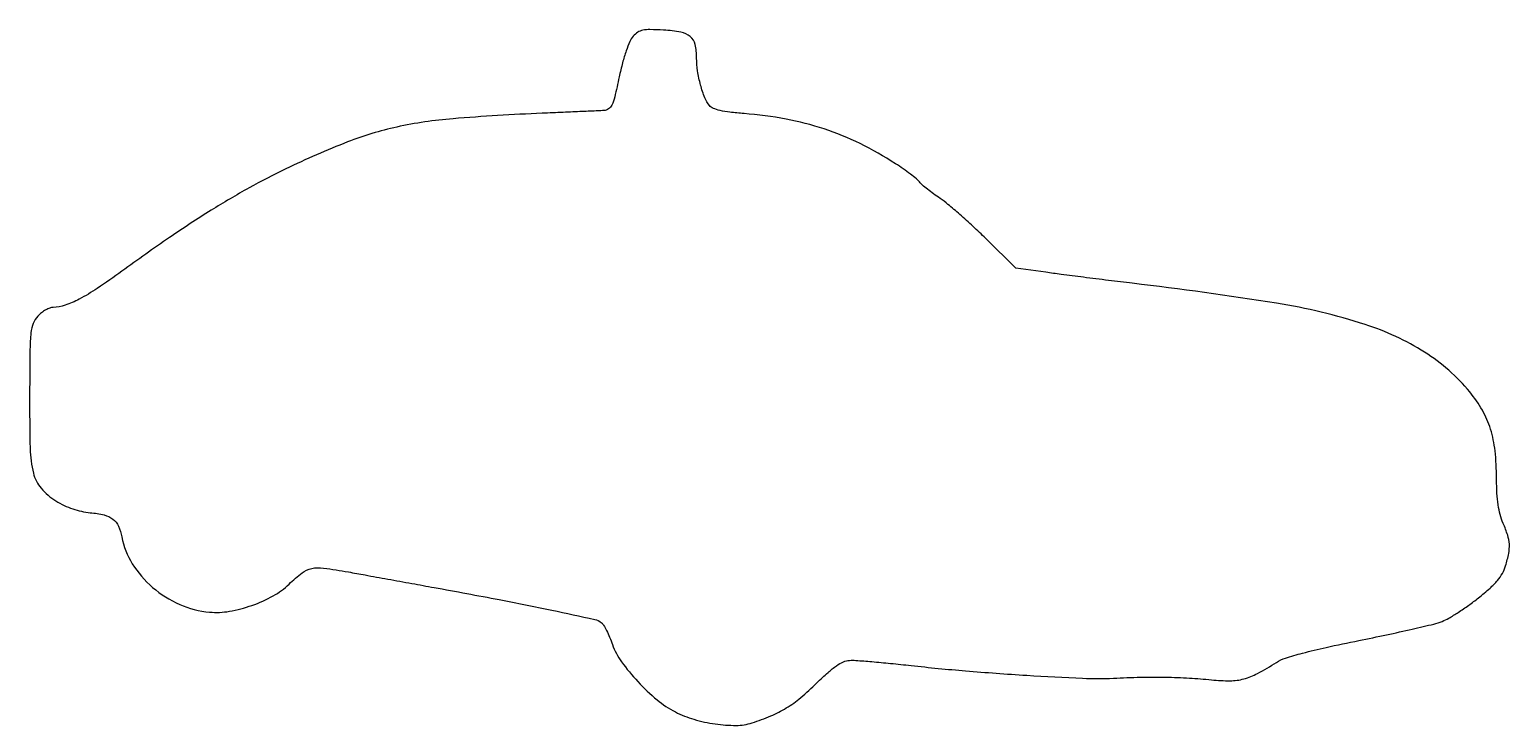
# Model space of a CAD drawing. Extents: x 1 to 432, y 0 to 203.
import ezdxf

# ---------------------------------------------------------------- set-up
doc = ezdxf.new("R2010")
doc.units = 0

msp = doc.modelspace()

# ---------------------------------------------------------------- linework, layer by layer
msp.add_lwpolyline([(176.494604, 201.008349, 0.082455), (175.538032, 199.529892, 0.01994), (174.481353, 196.804375, 0.018238), (173.422319, 193.300434, 0.011638), (172.436247, 189.159324, -0.005072), (171.129957, 183.335064, -0.050075), (170.315303, 180.963211, -0.139154), (169.355758, 179.841055, -0.134257), (167.936247, 179.370798, -0.002143), (166.316614, 179.291861, -0.000142), (161.662523, 179.086348, -0.000206), (156.114476, 178.845227, -0.000154), (150, 178.583891, 0.009272), (124.013316, 176.998032, 0.033509), (107.620493, 174.579388, 0.040332), (93.289919, 170.23892, 0.018185), (75.270594, 162.383919, 0.015096), (64.568852, 156.844547, 0.012474), (53.505633, 150.321119, 0.010889), (41.399197, 142.39807, 0.006725), (27.5, 132.585648, -0.009393), (20.302152, 127.561531, -0.026774), (15.05326, 124.436116, -0.038823), (10.925067, 122.661871, -0.076943), (7.424314, 122.043893, 0.088007), (6.462846, 121.85229, 0.037187), (5.271536, 121.281802, 0.035318), (4.058398, 120.466813, 0.038632), (3.010501, 119.511178, 0.093592), (1.650607, 117.378062, 0.068795), (0.972907, 114.650541, 0.023681), (0.688795, 109.824978, 0.0018), (0.586187, 96.761178, 0.006706), (0.731374, 80.908689, 0.054821), (1.683588, 73.742516, 0.116676), (3.940514, 69.342436, 0.077996), (8.255501, 65.641977, 0.02774), (10.640045, 64.34629, 0.028372), (13.135778, 63.333384, 0.02881), (15.691559, 62.622723, 0.030811), (18.255501, 62.229972, -0.036585), (22.312022, 61.560609, -0.10433), (24.88206, 60.336269, -0.123249), (26.4917, 58.317211, -0.061826), (27.475462, 55.184631, 0.094972), (30.515921, 47.349616, 0.075804), (36.439382, 40.470163, 0.073739), (44.322991, 35.512151, 0.081117), (53.0533, 33.26145, 0.066085), (58.832162, 33.501691, 0.04125), (65.397438, 35.21996, 0.041285), (71.581586, 37.988722, 0.066926), (76.204399, 41.410035, -0.02874), (80.007437, 44.700861, -0.113812), (82.800276, 45.97903, -0.08418), (86.294557, 46.099955, -0.011628), (93.5, 44.962074, 0.000088), (98.380279, 44.075494, 0.000037), (104.96875, 42.880292, 0.000036), (112.025027, 41.601288, 0.000047), (118.5, 40.428762, -0.002422), (137.489874, 36.896722, -0.004571), (152.767714, 33.833449, -0.001871), (165.285624, 31.155345, -0.120127), (167.278657, 30.183698, -0.088854), (167.888108, 29.46135, -0.015184), (168.742598, 27.871706, -0.01614), (169.639107, 25.919903, -0.013773), (170.459631, 23.809157, 0.071096), (173.098342, 18.803983, 0.031194), (177.876939, 13.008072, 0.031157), (183.490719, 7.708183, 0.054836), (188.804991, 4.18995, 0.047673), (194.197539, 2.036391, 0.035652), (200.455014, 0.680361, 0.036556), (206.497182, 0.262467, 0.075522), (211.163282, 0.990536, 0.023978), (216.662619, 3.019737, 0.037684), (221.135027, 5.32979, 0.036084), (225.343478, 8.361257, 0.019842), (230.049837, 12.624662, -0.011278), (233.314675, 15.685611, -0.031061), (235.789606, 17.640435, -0.044908), (237.8017, 18.783587, -0.093044), (239.549837, 19.213895, -0.031985), (241.426228, 19.198605, -0.002984), (246.03964, 18.837722, -0.003826), (251.540038, 18.331994, -0.002997), (257.5, 17.701895, 0.007128), (273.409679, 16.152709, 0.005113), (291.227803, 14.857097, 0.004538), (307.524632, 13.98794, 0.023778), (316.5, 14.01793, -0.007649), (324.359148, 14.297764, -0.009299), (331.726784, 14.310271, -0.009926), (338.625568, 14.056625, -0.012062), (345.072922, 13.535032, 0.027459), (350.497183, 13.2639, 0.064597), (354.507223, 13.804386, 0.057969), (358.501189, 15.394072, 0.018698), (364, 18.630712, -0.064711), (366.627577, 19.868202, -0.013093), (371.587284, 21.319775, -0.010845), (378.495526, 22.987274, -0.004364), (388, 24.977639, 0.003089), (396.131004, 26.658756, 0.00394), (403.605163, 28.313959, 0.003082), (409.846651, 29.788417, 0.032771), (412.336725, 30.568693, 0.039627), (414.257983, 31.492965, 0.011938), (417.021009, 33.19263, 0.011882), (420.040421, 35.254425, 0.012642), (422.895481, 37.416606, 0.013194), (426.259157, 40.248849, 0.035427), (428.444561, 42.485774, 0.048294), (429.872399, 44.544395, 0.054755), (430.808756, 46.756022, 0.023973), (431.707993, 50.380975, 0.063174), (431.892258, 53.045544, 0.063587), (431.405016, 55.661643, 0.024536), (430.101399, 59.122882, -0.036826), (429.217808, 61.655798, -0.029012), (428.62906, 64.501433, -0.023609), (428.289616, 67.92593, -0.01195), (428.169583, 72.259544, 0.025937), (427.724535, 80.247959, 0.048346), (426.41165, 86.589857, 0.054143), (424.0372, 92.069005, 0.042939), (420.376106, 97.386839, 0.080606), (407.19616, 108.973883, 0.062293), (389.831692, 117.061529, 0.038386), (364.070608, 123.221728, 0.010078), (322, 129.057358, -0.001111), (315.042635, 129.895556, -0.000976), (307.782198, 130.80103, -0.000981), (301.233023, 131.643842, -0.002952), (296.769186, 132.254016), (288.038373, 133.5), (279.269186, 142.11517, 0.007327), (275.577533, 145.637179, 0.00705), (271.737178, 149.0957, 0.007), (268.267675, 152.047997, 0.025304), (265.942483, 153.780779, -0.0106), (264.09189, 155.077052, -0.010636), (262.300008, 156.449193, -0.010508), (260.789128, 157.710963, -0.041173), (259.942483, 158.581146, 0.047536), (259.050844, 159.474587, 0.009803), (257.308104, 160.860397, 0.010226), (255.211407, 162.39474, 0.00947), (253, 163.88295, 0.029415), (242.64527, 169.737656, 0.034086), (232.162632, 174.017712, 0.033565), (221.056099, 176.88196, 0.027032), (208.82976, 178.495733, -0.009817), (204.686472, 178.898122, -0.027873), (201.828255, 179.395171, -0.040086), (199.87442, 180.016823, -0.120956), (198.752283, 180.833125, -0.081309), (197.381003, 183.126598, -0.027981), (196.15863, 186.806973, -0.027926), (195.288539, 190.91164, -0.03828), (195, 194.67489, 0.055494), (194.560744, 198.62037, 0.163541), (193.161937, 200.922694, 0.13111), (190.427367, 202.209705, 0.030687), (185.353623, 202.810176, 0.009729), (181.409589, 202.956123, 0.0546), (179.310426, 202.763383, 0.094392), (177.860043, 202.169097, 0.063808)], format="xyb", close=True)

doc.saveas('drawing.dxf')
